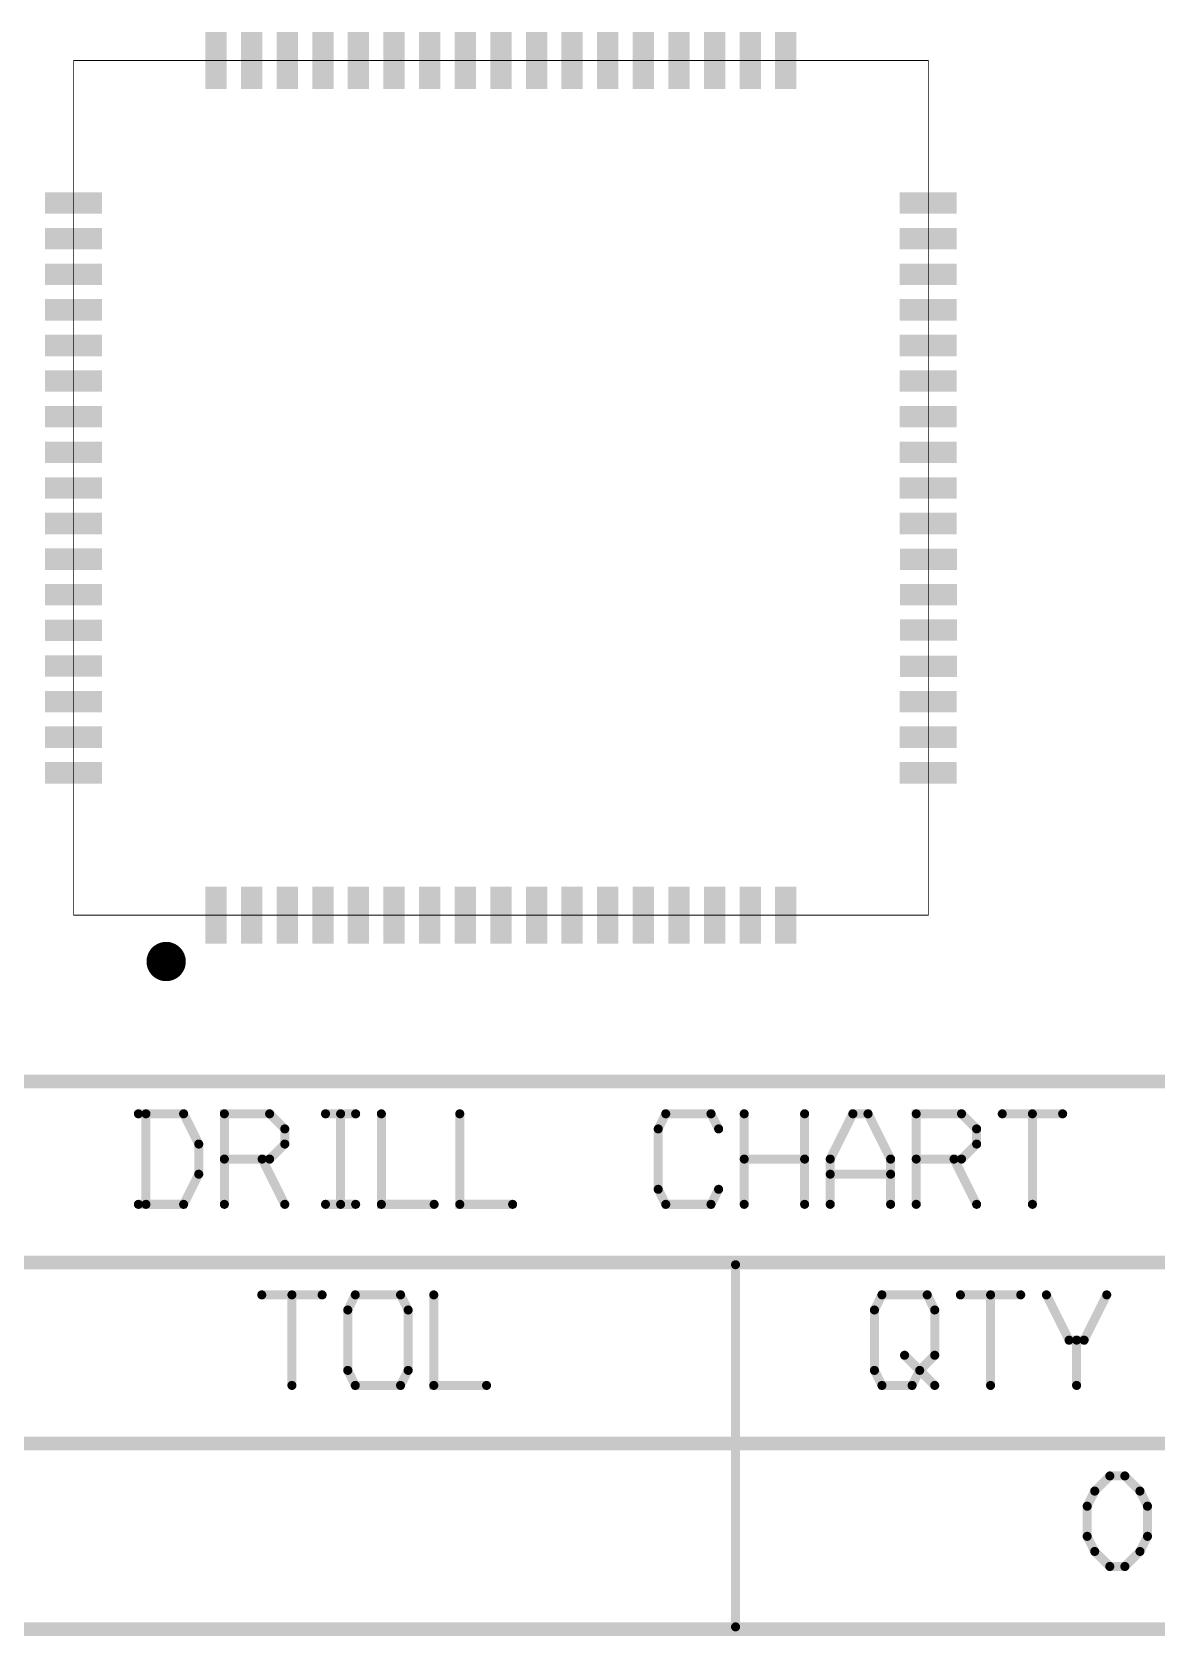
# Model space of a CAD drawing. Extents: x 0.65 to 4.39, y -1.03 to 0.74.
# Drawn here: x 1.897 to 3.139, y -1.031 to 0.74 of the extents above; entities that cross this region are included whole.
import ezdxf

# ---------------------------------------------------------------- set-up
doc = ezdxf.new("R2010")
doc.units = 0
doc.layers.get('0').update_dxf_attribs({"color": 1, "linetype": 'CONTINUOUS'})
for name, color, linetype in [('1_I-AMG', 3, 'CONTINUOUS'), ('3_I-AMG', 94, 'CONTINUOUS'), ('5_I-AMG', 7, 'CONTINUOUS'), ('6_I-AMG', 3, 'CONTINUOUS'), ('7_I-AMG', 1, 'CONTINUOUS')]:
    doc.layers.add(name, color=color, linetype=linetype)

# ---------------------------------------------------------------- blocks, each defined once
blk = doc.blocks.new('D10RECT0_063X0_0236', base_point=(0.0315, 0.0118))
at = {"const_width": 0.0236}
blk.add_lwpolyline([(0, 0.0118), (0.063, 0.0118)], dxfattribs=at)
blk = doc.blocks.new('D11RECT0_0236X0_063', base_point=(0.0118, 0.0315))
at = {"const_width": 0.063}
blk.add_lwpolyline([(0, 0.0315), (0.0236, 0.0315)], dxfattribs=at)
blk = doc.blocks.new('D12RECT0_063X0_0236', base_point=(0.0315, 0.0118))
at = {"const_width": 0.0236}
blk.add_lwpolyline([(0, 0.0118), (0.063, 0.0118)], dxfattribs=at)
blk = doc.blocks.new('D13RECT0_0236X0_063', base_point=(0.0118, 0.0315))
at = {"const_width": 0.063}
blk.add_lwpolyline([(0, 0.0315), (0.0236, 0.0315)], dxfattribs=at)

msp = doc.modelspace()

# ---------------------------------------------------------------- linework, layer by layer
at = {"layer": '5_I-AMG', "const_width": 0.0005}
for points in [[(1.94245, 0.709, 1), (1.94295, 0.709, 1), (1.94245, 0.709)], [(1.94245, 0.709, 1), (1.94295, 0.709, 1), (1.94245, 0.709)], [(2.88645, 0.709, 1), (2.88695, 0.709, 1), (2.88645, 0.709)], [(2.88645, 0.709, 1), (2.88695, 0.709, 1), (2.88645, 0.709)], [(1.94245, -0.235, 1), (1.94295, -0.235, 1), (1.94245, -0.235)], [(1.94245, -0.235, 1), (1.94295, -0.235, 1), (1.94245, -0.235)], [(2.88645, -0.235, 1), (2.88695, -0.235, 1), (2.88645, -0.235)], [(2.88645, -0.235, 1), (2.88695, -0.235, 1), (2.88645, -0.235)], [(2.03735, -0.2662, 1), (2.03785, -0.2662, 1), (2.03735, -0.2662)], [(2.03825, -0.2659, 1), (2.03875, -0.2659, 1), (2.03825, -0.2659)], [(2.03915, -0.2657, 1), (2.03965, -0.2657, 1), (2.03915, -0.2657)], [(2.03985, -0.2655, 1), (2.04035, -0.2655, 1), (2.03985, -0.2655)], [(2.04005, -0.2654, 1), (2.04055, -0.2654, 1), (2.04005, -0.2654)], [(2.04095, -0.2653, 1), (2.04145, -0.2653, 1), (2.04095, -0.2653)], [(2.04185, -0.2651, 1), (2.04235, -0.2651, 1), (2.04185, -0.2651)], [(2.04275, -0.265, 1), (2.04325, -0.265, 1), (2.04275, -0.265)], [(2.04365, -0.265, 1), (2.04415, -0.265, 1), (2.04365, -0.265)], [(2.04455, -0.2649, 1), (2.04505, -0.2649, 1), (2.04455, -0.2649)], [(2.04545, -0.265, 1), (2.04595, -0.265, 1), (2.04545, -0.265)], [(2.04635, -0.265, 1), (2.04685, -0.265, 1), (2.04635, -0.265)], [(2.04725, -0.2651, 1), (2.04775, -0.2651, 1), (2.04725, -0.2651)], [(2.04815, -0.2652, 1), (2.04865, -0.2652, 1), (2.04815, -0.2652)], [(2.04905, -0.2654, 1), (2.04955, -0.2654, 1), (2.04905, -0.2654)], [(2.04955, -0.2655, 1), (2.05005, -0.2655, 1), (2.04955, -0.2655)], [(2.04995, -0.2656, 1), (2.05045, -0.2656, 1), (2.04995, -0.2656)], [(2.05085, -0.2659, 1), (2.05135, -0.2659, 1), (2.05085, -0.2659)], [(2.05175, -0.2662, 1), (2.05225, -0.2662, 1), (2.05175, -0.2662)], [(2.02365, -0.2835, 1), (2.02415, -0.2835, 1), (2.02365, -0.2835)], [(2.02375, -0.2826, 1), (2.02425, -0.2826, 1), (2.02375, -0.2826)], [(2.02385, -0.282, 1), (2.02435, -0.282, 1), (2.02385, -0.282)], [(2.02395, -0.2817, 1), (2.02445, -0.2817, 1), (2.02395, -0.2817)], [(2.02415, -0.2808, 1), (2.02465, -0.2808, 1), (2.02415, -0.2808)], [(2.02445, -0.2799, 1), (2.02495, -0.2799, 1), (2.02445, -0.2799)], [(2.02475, -0.2788, 1), (2.02525, -0.2788, 1), (2.02475, -0.2788)], [(2.02475, -0.279, 1), (2.02525, -0.279, 1), (2.02475, -0.279)], [(2.02505, -0.2781, 1), (2.02555, -0.2781, 1), (2.02505, -0.2781)], [(2.02545, -0.2772, 1), (2.02595, -0.2772, 1), (2.02545, -0.2772)], [(2.02565, -0.2767, 1), (2.02615, -0.2767, 1), (2.02565, -0.2767)], [(2.02585, -0.2763, 1), (2.02635, -0.2763, 1), (2.02585, -0.2763)], [(2.02635, -0.2754, 1), (2.02685, -0.2754, 1), (2.02635, -0.2754)], [(2.02655, -0.2751, 1), (2.02705, -0.2751, 1), (2.02655, -0.2751)], [(2.02695, -0.2745, 1), (2.02745, -0.2745, 1), (2.02695, -0.2745)], [(2.02745, -0.2737, 1), (2.02795, -0.2737, 1), (2.02745, -0.2737)], [(2.02755, -0.2736, 1), (2.02805, -0.2736, 1), (2.02755, -0.2736)], [(2.02825, -0.2727, 1), (2.02875, -0.2727, 1), (2.02825, -0.2727)], [(2.02835, -0.2726, 1), (2.02885, -0.2726, 1), (2.02835, -0.2726)], [(2.02905, -0.2718, 1), (2.02955, -0.2718, 1), (2.02905, -0.2718)], [(2.02925, -0.2716, 1), (2.02975, -0.2716, 1), (2.02925, -0.2716)], [(2.02995, -0.2709, 1), (2.03045, -0.2709, 1), (2.02995, -0.2709)], [(2.03015, -0.2707, 1), (2.03065, -0.2707, 1), (2.03015, -0.2707)], [(2.03095, -0.27, 1), (2.03145, -0.27, 1), (2.03095, -0.27)], [(2.03105, -0.2699, 1), (2.03155, -0.2699, 1), (2.03105, -0.2699)], [(2.03195, -0.2692, 1), (2.03245, -0.2692, 1), (2.03195, -0.2692)], [(2.03205, -0.2691, 1), (2.03255, -0.2691, 1), (2.03205, -0.2691)], [(2.03285, -0.2685, 1), (2.03335, -0.2685, 1), (2.03285, -0.2685)], [(2.03335, -0.2682, 1), (2.03385, -0.2682, 1), (2.03335, -0.2682)], [(2.03375, -0.2679, 1), (2.03425, -0.2679, 1), (2.03375, -0.2679)], [(2.03465, -0.2674, 1), (2.03515, -0.2674, 1), (2.03465, -0.2674)], [(2.03495, -0.2673, 1), (2.03545, -0.2673, 1), (2.03495, -0.2673)], [(2.03555, -0.267, 1), (2.03605, -0.267, 1), (2.03555, -0.267)], [(2.03645, -0.2666, 1), (2.03695, -0.2666, 1), (2.03645, -0.2666)], [(2.03695, -0.2664, 1), (2.03745, -0.2664, 1), (2.03695, -0.2664)], [(2.05245, -0.2664, 1), (2.05295, -0.2664, 1), (2.05245, -0.2664)], [(2.05265, -0.2665, 1), (2.05315, -0.2665, 1), (2.05265, -0.2665)], [(2.05355, -0.2669, 1), (2.05405, -0.2669, 1), (2.05355, -0.2669)], [(2.05435, -0.2673, 1), (2.05485, -0.2673, 1), (2.05435, -0.2673)], [(2.05445, -0.2673, 1), (2.05495, -0.2673, 1), (2.05445, -0.2673)], [(2.05535, -0.2678, 1), (2.05585, -0.2678, 1), (2.05535, -0.2678)], [(2.05595, -0.2682, 1), (2.05645, -0.2682, 1), (2.05595, -0.2682)], [(2.05625, -0.2684, 1), (2.05675, -0.2684, 1), (2.05625, -0.2684)], [(2.05715, -0.269, 1), (2.05765, -0.269, 1), (2.05715, -0.269)], [(2.05725, -0.2691, 1), (2.05775, -0.2691, 1), (2.05725, -0.2691)], [(2.05805, -0.2697, 1), (2.05855, -0.2697, 1), (2.05805, -0.2697)], [(2.05845, -0.27, 1), (2.05895, -0.27, 1), (2.05845, -0.27)], [(2.05895, -0.2705, 1), (2.05945, -0.2705, 1), (2.05895, -0.2705)], [(2.05935, -0.2709, 1), (2.05985, -0.2709, 1), (2.05935, -0.2709)], [(2.05985, -0.2714, 1), (2.06035, -0.2714, 1), (2.05985, -0.2714)], [(2.06025, -0.2718, 1), (2.06075, -0.2718, 1), (2.06025, -0.2718)], [(2.06075, -0.2724, 1), (2.06125, -0.2724, 1), (2.06075, -0.2724)], [(2.06105, -0.2727, 1), (2.06155, -0.2727, 1), (2.06105, -0.2727)], [(2.06165, -0.2735, 1), (2.06215, -0.2735, 1), (2.06165, -0.2735)], [(2.06175, -0.2736, 1), (2.06225, -0.2736, 1), (2.06175, -0.2736)], [(2.06235, -0.2745, 1), (2.06285, -0.2745, 1), (2.06235, -0.2745)], [(2.06255, -0.2748, 1), (2.06305, -0.2748, 1), (2.06255, -0.2748)], [(2.06295, -0.2754, 1), (2.06345, -0.2754, 1), (2.06295, -0.2754)], [(2.06345, -0.2763, 1), (2.06395, -0.2763, 1), (2.06345, -0.2763)], [(2.06345, -0.2764, 1), (2.06395, -0.2764, 1), (2.06345, -0.2764)], [(2.06385, -0.2772, 1), (2.06435, -0.2772, 1), (2.06385, -0.2772)], [(2.06425, -0.2781, 1), (2.06475, -0.2781, 1), (2.06425, -0.2781)], [(2.06435, -0.2784, 1), (2.06485, -0.2784, 1), (2.06435, -0.2784)], [(2.06465, -0.279, 1), (2.06515, -0.279, 1), (2.06465, -0.279)], [(2.06495, -0.2799, 1), (2.06545, -0.2799, 1), (2.06495, -0.2799)], [(2.06515, -0.2808, 1), (2.06565, -0.2808, 1), (2.06515, -0.2808)], [(2.06525, -0.2813, 1), (2.06575, -0.2813, 1), (2.06525, -0.2813)], [(2.06535, -0.2817, 1), (2.06585, -0.2817, 1), (2.06535, -0.2817)], [(2.06555, -0.2826, 1), (2.06605, -0.2826, 1), (2.06555, -0.2826)], [(2.06565, -0.2835, 1), (2.06615, -0.2835, 1), (2.06565, -0.2835)], [(2.02345, -0.2862, 1), (2.02395, -0.2862, 1), (2.02345, -0.2862)], [(2.02355, -0.2844, 1), (2.02405, -0.2844, 1), (2.02355, -0.2844)], [(2.02355, -0.2853, 1), (2.02405, -0.2853, 1), (2.02355, -0.2853)], [(2.02355, -0.2871, 1), (2.02405, -0.2871, 1), (2.02355, -0.2871)], [(2.02355, -0.288, 1), (2.02405, -0.288, 1), (2.02355, -0.288)], [(2.02365, -0.2889, 1), (2.02415, -0.2889, 1), (2.02365, -0.2889)], [(2.02385, -0.2898, 1), (2.02435, -0.2898, 1), (2.02385, -0.2898)], [(2.02385, -0.2902, 1), (2.02435, -0.2902, 1), (2.02385, -0.2902)], [(2.02395, -0.2907, 1), (2.02445, -0.2907, 1), (2.02395, -0.2907)], [(2.02425, -0.2916, 1), (2.02475, -0.2916, 1), (2.02425, -0.2916)], [(2.02445, -0.2925, 1), (2.02495, -0.2925, 1), (2.02445, -0.2925)], [(2.02475, -0.2934, 1), (2.02525, -0.2934, 1), (2.02475, -0.2934)], [(2.02475, -0.2934, 1), (2.02525, -0.2934, 1), (2.02475, -0.2934)], [(2.02515, -0.2943, 1), (2.02565, -0.2943, 1), (2.02515, -0.2943)], [(2.02555, -0.2952, 1), (2.02605, -0.2952, 1), (2.02555, -0.2952)], [(2.02565, -0.2955, 1), (2.02615, -0.2955, 1), (2.02565, -0.2955)], [(2.02595, -0.2961, 1), (2.02645, -0.2961, 1), (2.02595, -0.2961)], [(2.02645, -0.297, 1), (2.02695, -0.297, 1), (2.02645, -0.297)], [(2.02655, -0.2971, 1), (2.02705, -0.2971, 1), (2.02655, -0.2971)], [(2.02705, -0.2979, 1), (2.02755, -0.2979, 1), (2.02705, -0.2979)], [(2.02745, -0.2985, 1), (2.02795, -0.2985, 1), (2.02745, -0.2985)], [(2.02775, -0.2988, 1), (2.02825, -0.2988, 1), (2.02775, -0.2988)], [(2.02835, -0.2997, 1), (2.02885, -0.2997, 1), (2.02835, -0.2997)], [(2.02845, -0.2997, 1), (2.02895, -0.2997, 1), (2.02845, -0.2997)], [(2.02925, -0.3006, 1), (2.02975, -0.3006, 1), (2.02925, -0.3006)], [(2.02925, -0.3007, 1), (2.02975, -0.3007, 1), (2.02925, -0.3007)], [(2.03015, -0.3015, 1), (2.03065, -0.3015, 1), (2.03015, -0.3015)], [(2.03015, -0.3016, 1), (2.03065, -0.3016, 1), (2.03015, -0.3016)], [(2.05925, -0.3015, 1), (2.05975, -0.3015, 1), (2.05925, -0.3015)], [(2.05985, -0.3008, 1), (2.06035, -0.3008, 1), (2.05985, -0.3008)], [(2.06015, -0.3006, 1), (2.06065, -0.3006, 1), (2.06015, -0.3006)], [(2.06075, -0.2999, 1), (2.06125, -0.2999, 1), (2.06075, -0.2999)], [(2.06095, -0.2997, 1), (2.06145, -0.2997, 1), (2.06095, -0.2997)], [(2.06165, -0.2987, 1), (2.06215, -0.2987, 1), (2.06165, -0.2987)], [(2.06165, -0.2988, 1), (2.06215, -0.2988, 1), (2.06165, -0.2988)], [(2.06225, -0.2979, 1), (2.06275, -0.2979, 1), (2.06225, -0.2979)], [(2.06255, -0.2974, 1), (2.06305, -0.2974, 1), (2.06255, -0.2974)], [(2.06285, -0.297, 1), (2.06335, -0.297, 1), (2.06285, -0.297)], [(2.06335, -0.2961, 1), (2.06385, -0.2961, 1), (2.06335, -0.2961)], [(2.06345, -0.2958, 1), (2.06395, -0.2958, 1), (2.06345, -0.2958)], [(2.06385, -0.2952, 1), (2.06435, -0.2952, 1), (2.06385, -0.2952)], [(2.06425, -0.2943, 1), (2.06475, -0.2943, 1), (2.06425, -0.2943)], [(2.06435, -0.2939, 1), (2.06485, -0.2939, 1), (2.06435, -0.2939)], [(2.06455, -0.2934, 1), (2.06505, -0.2934, 1), (2.06455, -0.2934)], [(2.06485, -0.2925, 1), (2.06535, -0.2925, 1), (2.06485, -0.2925)], [(2.06515, -0.2916, 1), (2.06565, -0.2916, 1), (2.06515, -0.2916)], [(2.06525, -0.291, 1), (2.06575, -0.291, 1), (2.06525, -0.291)], [(2.06535, -0.2907, 1), (2.06585, -0.2907, 1), (2.06535, -0.2907)], [(2.06555, -0.2898, 1), (2.06605, -0.2898, 1), (2.06555, -0.2898)], [(2.06565, -0.2889, 1), (2.06615, -0.2889, 1), (2.06565, -0.2889)], [(2.06575, -0.2844, 1), (2.06625, -0.2844, 1), (2.06575, -0.2844)], [(2.06575, -0.288, 1), (2.06625, -0.288, 1), (2.06575, -0.288)], [(2.06585, -0.2853, 1), (2.06635, -0.2853, 1), (2.06585, -0.2853)], [(2.06585, -0.2862, 1), (2.06635, -0.2862, 1), (2.06585, -0.2862)], [(2.06585, -0.2871, 1), (2.06635, -0.2871, 1), (2.06585, -0.2871)], [(2.03105, -0.3024, 1), (2.03155, -0.3024, 1), (2.03105, -0.3024)], [(2.03115, -0.3024, 1), (2.03165, -0.3024, 1), (2.03115, -0.3024)], [(2.03195, -0.3031, 1), (2.03245, -0.3031, 1), (2.03195, -0.3031)], [(2.03225, -0.3033, 1), (2.03275, -0.3033, 1), (2.03225, -0.3033)], [(2.03285, -0.3037, 1), (2.03335, -0.3037, 1), (2.03285, -0.3037)], [(2.03365, -0.3042, 1), (2.03415, -0.3042, 1), (2.03365, -0.3042)], [(2.03375, -0.3043, 1), (2.03425, -0.3043, 1), (2.03375, -0.3043)], [(2.03465, -0.3048, 1), (2.03515, -0.3048, 1), (2.03465, -0.3048)], [(2.03525, -0.3051, 1), (2.03575, -0.3051, 1), (2.03525, -0.3051)], [(2.03555, -0.3053, 1), (2.03605, -0.3053, 1), (2.03555, -0.3053)], [(2.03645, -0.3057, 1), (2.03695, -0.3057, 1), (2.03645, -0.3057)], [(2.03735, -0.306, 1), (2.03785, -0.306, 1), (2.03735, -0.306)], [(2.03735, -0.306, 1), (2.03785, -0.306, 1), (2.03735, -0.306)], [(2.03825, -0.3063, 1), (2.03875, -0.3063, 1), (2.03825, -0.3063)], [(2.03915, -0.3066, 1), (2.03965, -0.3066, 1), (2.03915, -0.3066)], [(2.04005, -0.3068, 1), (2.04055, -0.3068, 1), (2.04005, -0.3068)], [(2.04055, -0.3069, 1), (2.04105, -0.3069, 1), (2.04055, -0.3069)], [(2.04095, -0.307, 1), (2.04145, -0.307, 1), (2.04095, -0.307)], [(2.04185, -0.3071, 1), (2.04235, -0.3071, 1), (2.04185, -0.3071)], [(2.04275, -0.3072, 1), (2.04325, -0.3072, 1), (2.04275, -0.3072)], [(2.04365, -0.3073, 1), (2.04415, -0.3073, 1), (2.04365, -0.3073)], [(2.04455, -0.3073, 1), (2.04505, -0.3073, 1), (2.04455, -0.3073)], [(2.04545, -0.3073, 1), (2.04595, -0.3073, 1), (2.04545, -0.3073)], [(2.04635, -0.3072, 1), (2.04685, -0.3072, 1), (2.04635, -0.3072)], [(2.04725, -0.3071, 1), (2.04775, -0.3071, 1), (2.04725, -0.3071)], [(2.04815, -0.307, 1), (2.04865, -0.307, 1), (2.04815, -0.307)], [(2.04875, -0.3069, 1), (2.04925, -0.3069, 1), (2.04875, -0.3069)], [(2.04905, -0.3068, 1), (2.04955, -0.3068, 1), (2.04905, -0.3068)], [(2.04995, -0.3066, 1), (2.05045, -0.3066, 1), (2.04995, -0.3066)], [(2.05085, -0.3064, 1), (2.05135, -0.3064, 1), (2.05085, -0.3064)], [(2.05175, -0.3061, 1), (2.05225, -0.3061, 1), (2.05175, -0.3061)], [(2.05195, -0.306, 1), (2.05245, -0.306, 1), (2.05195, -0.306)], [(2.05265, -0.3057, 1), (2.05315, -0.3057, 1), (2.05265, -0.3057)], [(2.05355, -0.3053, 1), (2.05405, -0.3053, 1), (2.05355, -0.3053)], [(2.05405, -0.3051, 1), (2.05455, -0.3051, 1), (2.05405, -0.3051)], [(2.05445, -0.3049, 1), (2.05495, -0.3049, 1), (2.05445, -0.3049)], [(2.05535, -0.3044, 1), (2.05585, -0.3044, 1), (2.05535, -0.3044)], [(2.05565, -0.3042, 1), (2.05615, -0.3042, 1), (2.05565, -0.3042)], [(2.05625, -0.3038, 1), (2.05675, -0.3038, 1), (2.05625, -0.3038)], [(2.05705, -0.3033, 1), (2.05755, -0.3033, 1), (2.05705, -0.3033)], [(2.05715, -0.3032, 1), (2.05765, -0.3032, 1), (2.05715, -0.3032)], [(2.05805, -0.3025, 1), (2.05855, -0.3025, 1), (2.05805, -0.3025)], [(2.05825, -0.3024, 1), (2.05875, -0.3024, 1), (2.05825, -0.3024)], [(2.05895, -0.3017, 1), (2.05945, -0.3017, 1), (2.05895, -0.3017)]]:
    msp.add_lwpolyline(points, format="xyb", close=True, dxfattribs=at)
at = {"layer": '5_I-AMG', "const_width": 0.001}
for points in [[(2.8867, -0.235), (1.9427, -0.235), (1.9427, 0.709), (2.8867, 0.709), (2.8867, -0.235)], [(2.0449, -0.2649), (2.04122, -0.26522), (2.03765, -0.26618), (2.0343, -0.26774), (2.03127, -0.26986), (2.02866, -0.27247), (2.02654, -0.2755), (2.02498, -0.27885), (2.02402, -0.28242), (2.0237, -0.2861)], [(2.0376, -0.2662), (2.0376, -0.306)], [(2.0385, -0.2659), (2.0385, -0.3063)], [(2.0394, -0.2657), (2.0394, -0.3066)], [(2.0498, -0.2655), (2.0401, -0.2655)], [(2.0403, -0.2654), (2.0403, -0.3068)], [(2.0412, -0.2653), (2.0412, -0.307)], [(2.0421, -0.2651), (2.0421, -0.3071)], [(2.043, -0.265), (2.043, -0.3072)], [(2.0439, -0.265), (2.0439, -0.3073)], [(2.0448, -0.2649), (2.0448, -0.3073)], [(2.0661, -0.2861), (2.06578, -0.28242), (2.06482, -0.27885), (2.06326, -0.2755), (2.06114, -0.27247), (2.05853, -0.26986), (2.0555, -0.26774), (2.05215, -0.26618), (2.04858, -0.26522), (2.0449, -0.2649)], [(2.0457, -0.265), (2.0457, -0.3073)], [(2.0466, -0.265), (2.0466, -0.3072)], [(2.0475, -0.2651), (2.0475, -0.3071)], [(2.0484, -0.2652), (2.0484, -0.307)], [(2.0493, -0.2654), (2.0493, -0.3068)], [(2.0502, -0.2656), (2.0502, -0.3066)], [(2.0511, -0.2659), (2.0511, -0.3064)], [(2.052, -0.2662), (2.052, -0.3061)], [(2.0659, -0.2835), (2.0239, -0.2835)], [(2.0658, -0.2826), (2.024, -0.2826)], [(2.0241, -0.282), (2.0241, -0.2902)], [(2.0656, -0.2817), (2.0242, -0.2817)], [(2.0654, -0.2808), (2.0244, -0.2808)], [(2.0652, -0.2799), (2.0247, -0.2799)], [(2.025, -0.2788), (2.025, -0.2934)], [(2.0649, -0.279), (2.025, -0.279)], [(2.0645, -0.2781), (2.0253, -0.2781)], [(2.0641, -0.2772), (2.0257, -0.2772)], [(2.0259, -0.2767), (2.0259, -0.2955)], [(2.0637, -0.2763), (2.0261, -0.2763)], [(2.0632, -0.2754), (2.0266, -0.2754)], [(2.0268, -0.2751), (2.0268, -0.2971)], [(2.0626, -0.2745), (2.0272, -0.2745)], [(2.0277, -0.2737), (2.0277, -0.2985)], [(2.062, -0.2736), (2.0278, -0.2736)], [(2.0613, -0.2727), (2.0285, -0.2727)], [(2.0286, -0.2726), (2.0286, -0.2997)], [(2.0605, -0.2718), (2.0293, -0.2718)], [(2.0295, -0.2716), (2.0295, -0.3007)], [(2.0596, -0.2709), (2.0302, -0.2709)], [(2.0304, -0.2707), (2.0304, -0.3016)], [(2.0587, -0.27), (2.0312, -0.27)], [(2.0313, -0.2699), (2.0313, -0.3024)], [(2.0322, -0.2692), (2.0322, -0.3031)], [(2.0575, -0.2691), (2.0323, -0.2691)], [(2.0331, -0.2685), (2.0331, -0.3037)], [(2.0562, -0.2682), (2.0336, -0.2682)], [(2.034, -0.2679), (2.034, -0.3043)], [(2.0349, -0.2674), (2.0349, -0.3048)], [(2.0546, -0.2673), (2.0352, -0.2673)], [(2.0358, -0.267), (2.0358, -0.3053)], [(2.0367, -0.2666), (2.0367, -0.3057)], [(2.0527, -0.2664), (2.0372, -0.2664)], [(2.0529, -0.2665), (2.0529, -0.3057)], [(2.0538, -0.2669), (2.0538, -0.3053)], [(2.0547, -0.2673), (2.0547, -0.3049)], [(2.0556, -0.2678), (2.0556, -0.3044)], [(2.0565, -0.2684), (2.0565, -0.3038)], [(2.0574, -0.269), (2.0574, -0.3032)], [(2.0583, -0.2697), (2.0583, -0.3025)], [(2.0592, -0.2705), (2.0592, -0.3017)], [(2.0601, -0.2714), (2.0601, -0.3008)], [(2.061, -0.2724), (2.061, -0.2999)], [(2.0619, -0.2735), (2.0619, -0.2987)], [(2.0628, -0.2748), (2.0628, -0.2974)], [(2.0637, -0.2764), (2.0637, -0.2958)], [(2.0646, -0.2784), (2.0646, -0.2939)], [(2.0655, -0.2813), (2.0655, -0.291)], [(2.0237, -0.2861), (2.02402, -0.28978), (2.02498, -0.29335), (2.02654, -0.2967), (2.02866, -0.29973), (2.03127, -0.30234), (2.0343, -0.30446), (2.03765, -0.30602), (2.04122, -0.30698), (2.0449, -0.3073)], [(2.0661, -0.2862), (2.0237, -0.2862)], [(2.066, -0.2844), (2.0238, -0.2844)], [(2.0661, -0.2853), (2.0238, -0.2853)], [(2.0661, -0.2871), (2.0238, -0.2871)], [(2.066, -0.288), (2.0238, -0.288)], [(2.0659, -0.2889), (2.0239, -0.2889)], [(2.0658, -0.2898), (2.0241, -0.2898)], [(2.0656, -0.2907), (2.0242, -0.2907)], [(2.0654, -0.2916), (2.0245, -0.2916)], [(2.0651, -0.2925), (2.0247, -0.2925)], [(2.0648, -0.2934), (2.025, -0.2934)], [(2.0645, -0.2943), (2.0254, -0.2943)], [(2.0641, -0.2952), (2.0258, -0.2952)], [(2.0636, -0.2961), (2.0262, -0.2961)], [(2.0631, -0.297), (2.0267, -0.297)], [(2.0625, -0.2979), (2.0273, -0.2979)], [(2.0619, -0.2988), (2.028, -0.2988)], [(2.0612, -0.2997), (2.0287, -0.2997)], [(2.0604, -0.3006), (2.0295, -0.3006)], [(2.0595, -0.3015), (2.0304, -0.3015)], [(2.0449, -0.3073), (2.04858, -0.30698), (2.05215, -0.30602), (2.0555, -0.30446), (2.05853, -0.30234), (2.06114, -0.29973), (2.06326, -0.2967), (2.06482, -0.29335), (2.0661, -0.2861)], [(2.0585, -0.3024), (2.0314, -0.3024)], [(2.0573, -0.3033), (2.0325, -0.3033)], [(2.0559, -0.3042), (2.0339, -0.3042)], [(2.0543, -0.3051), (2.0355, -0.3051)], [(2.0522, -0.306), (2.0376, -0.306)], [(2.049, -0.3069), (2.0408, -0.3069)]]:
    msp.add_lwpolyline(points, dxfattribs=at)
at = {"layer": '7_I-AMG', "const_width": 0.01}
for points in [[(4.388, -0.416), (0.653, -0.416)], [(4.383, -0.421), (0.658, -0.421)], [(2.0142, -0.5543), (2.0642, -0.5543), (2.0809, -0.521), (2.0809, -0.4877), (2.0642, -0.4543), (2.0142, -0.4543)], [(2.0226, -0.5543), (2.0226, -0.4543)], [(2.1092, -0.5043), (2.1592, -0.5043), (2.1759, -0.4877), (2.1759, -0.471), (2.1592, -0.4543), (2.1092, -0.4543), (2.1092, -0.5543)], [(2.2542, -0.4543), (2.2209, -0.4543)], [(2.2376, -0.5543), (2.2376, -0.4543)], [(2.3409, -0.5543), (2.2826, -0.5543), (2.2826, -0.4543)], [(2.4276, -0.5543), (2.3692, -0.5543), (2.3692, -0.4543)], [(2.6551, -0.5377), (2.6467, -0.5543), (2.5967, -0.5543), (2.5884, -0.5377), (2.5884, -0.471), (2.5967, -0.4543), (2.6467, -0.4543), (2.6551, -0.471)], [(2.6834, -0.5543), (2.6834, -0.4543)], [(2.7501, -0.5543), (2.7501, -0.4543)], [(2.8451, -0.5543), (2.8451, -0.5043), (2.8201, -0.4543), (2.8034, -0.4543), (2.7784, -0.5043), (2.7784, -0.5543)], [(2.8734, -0.5043), (2.9234, -0.5043), (2.9401, -0.4877), (2.9401, -0.471), (2.9234, -0.4543), (2.8734, -0.4543), (2.8734, -0.5543)], [(3.0351, -0.4543), (2.9684, -0.4543)], [(3.0017, -0.5543), (3.0017, -0.4543)], [(2.1509, -0.5043), (2.1759, -0.5543)], [(2.7501, -0.5043), (2.6834, -0.5043)], [(2.9151, -0.5043), (2.9401, -0.5543)], [(2.8451, -0.521), (2.7784, -0.521)], [(2.2542, -0.5543), (2.2209, -0.5543)], [(4.383, -0.616), (0.658, -0.616)], [(4.383, -0.621), (0.658, -0.621)], [(2.6738, -1.021), (2.6738, -0.621)], [(2.2172, -0.6543), (2.1505, -0.6543)], [(2.1838, -0.7543), (2.1838, -0.6543)], [(2.2538, -0.7543), (2.2455, -0.7377), (2.2455, -0.671), (2.2538, -0.6543), (2.3038, -0.6543), (2.3122, -0.671), (2.3122, -0.7377), (2.3038, -0.7543), (2.2538, -0.7543)], [(2.3988, -0.7543), (2.3405, -0.7543), (2.3405, -0.6543)], [(2.8272, -0.7377), (2.8355, -0.7543), (2.8688, -0.7543), (2.8772, -0.7377), (2.8938, -0.721), (2.8938, -0.671), (2.8855, -0.6543), (2.8355, -0.6543), (2.8272, -0.671), (2.8272, -0.7377)], [(2.9888, -0.6543), (2.9222, -0.6543)], [(2.9555, -0.7543), (2.9555, -0.6543)], [(3.0838, -0.6543), (3.0588, -0.7043), (3.0422, -0.7043), (3.0172, -0.6543)], [(3.0505, -0.7543), (3.0505, -0.7043)], [(2.8605, -0.721), (2.8938, -0.7543)], [(4.383, -0.816), (0.658, -0.816)], [(4.383, -0.821), (0.658, -0.821)], [(3.0872, -0.9543), (3.0705, -0.9377), (3.0622, -0.921), (3.0622, -0.8877), (3.0705, -0.871), (3.0872, -0.8543), (3.1038, -0.8543), (3.1205, -0.871), (3.1288, -0.8877), (3.1288, -0.921), (3.1205, -0.9377), (3.1038, -0.9543), (3.0872, -0.9543)], [(4.388, -1.026), (0.653, -1.026)], [(4.383, -1.021), (0.658, -1.021)]]:
    msp.add_lwpolyline(points, dxfattribs=at)
at = {"layer": '7_I-AMG', "const_width": 0.005}
for points in [[(2.0117, -0.4543, 1), (2.0167, -0.4543, 1), (2.0117, -0.4543)], [(2.0201, -0.4543, 1), (2.0251, -0.4543, 1), (2.0201, -0.4543)], [(2.0617, -0.4543, 1), (2.0667, -0.4543, 1), (2.0617, -0.4543)], [(2.0617, -0.4543, 1), (2.0667, -0.4543, 1), (2.0617, -0.4543)], [(2.1067, -0.4543, 1), (2.1117, -0.4543, 1), (2.1067, -0.4543)], [(2.1067, -0.4543, 1), (2.1117, -0.4543, 1), (2.1067, -0.4543)], [(2.1567, -0.4543, 1), (2.1617, -0.4543, 1), (2.1567, -0.4543)], [(2.1567, -0.4543, 1), (2.1617, -0.4543, 1), (2.1567, -0.4543)], [(2.2184, -0.4543, 1), (2.2234, -0.4543, 1), (2.2184, -0.4543)], [(2.2351, -0.4543, 1), (2.2401, -0.4543, 1), (2.2351, -0.4543)], [(2.2517, -0.4543, 1), (2.2567, -0.4543, 1), (2.2517, -0.4543)], [(2.2801, -0.4543, 1), (2.2851, -0.4543, 1), (2.2801, -0.4543)], [(2.3667, -0.4543, 1), (2.3717, -0.4543, 1), (2.3667, -0.4543)], [(2.5942, -0.4543, 1), (2.5992, -0.4543, 1), (2.5942, -0.4543)], [(2.5942, -0.4543, 1), (2.5992, -0.4543, 1), (2.5942, -0.4543)], [(2.6442, -0.4543, 1), (2.6492, -0.4543, 1), (2.6442, -0.4543)], [(2.6442, -0.4543, 1), (2.6492, -0.4543, 1), (2.6442, -0.4543)], [(2.6809, -0.4543, 1), (2.6859, -0.4543, 1), (2.6809, -0.4543)], [(2.7476, -0.4543, 1), (2.7526, -0.4543, 1), (2.7476, -0.4543)], [(2.8009, -0.4543, 1), (2.8059, -0.4543, 1), (2.8009, -0.4543)], [(2.8009, -0.4543, 1), (2.8059, -0.4543, 1), (2.8009, -0.4543)], [(2.8176, -0.4543, 1), (2.8226, -0.4543, 1), (2.8176, -0.4543)], [(2.8176, -0.4543, 1), (2.8226, -0.4543, 1), (2.8176, -0.4543)], [(2.8709, -0.4543, 1), (2.8759, -0.4543, 1), (2.8709, -0.4543)], [(2.8709, -0.4543, 1), (2.8759, -0.4543, 1), (2.8709, -0.4543)], [(2.9209, -0.4543, 1), (2.9259, -0.4543, 1), (2.9209, -0.4543)], [(2.9209, -0.4543, 1), (2.9259, -0.4543, 1), (2.9209, -0.4543)], [(2.9659, -0.4543, 1), (2.9709, -0.4543, 1), (2.9659, -0.4543)], [(2.9992, -0.4543, 1), (3.0042, -0.4543, 1), (2.9992, -0.4543)], [(3.0326, -0.4543, 1), (3.0376, -0.4543, 1), (3.0326, -0.4543)], [(2.1734, -0.471, 1), (2.1784, -0.471, 1), (2.1734, -0.471)], [(2.1734, -0.471, 1), (2.1784, -0.471, 1), (2.1734, -0.471)], [(2.5859, -0.471, 1), (2.5909, -0.471, 1), (2.5859, -0.471)], [(2.5859, -0.471, 1), (2.5909, -0.471, 1), (2.5859, -0.471)], [(2.6526, -0.471, 1), (2.6576, -0.471, 1), (2.6526, -0.471)], [(2.9376, -0.471, 1), (2.9426, -0.471, 1), (2.9376, -0.471)], [(2.9376, -0.471, 1), (2.9426, -0.471, 1), (2.9376, -0.471)], [(2.0784, -0.4877, 1), (2.0834, -0.4877, 1), (2.0784, -0.4877)], [(2.0784, -0.4877, 1), (2.0834, -0.4877, 1), (2.0784, -0.4877)], [(2.1734, -0.4877, 1), (2.1784, -0.4877, 1), (2.1734, -0.4877)], [(2.1734, -0.4877, 1), (2.1784, -0.4877, 1), (2.1734, -0.4877)], [(2.9376, -0.4877, 1), (2.9426, -0.4877, 1), (2.9376, -0.4877)], [(2.9376, -0.4877, 1), (2.9426, -0.4877, 1), (2.9376, -0.4877)], [(2.1067, -0.5043, 1), (2.1117, -0.5043, 1), (2.1067, -0.5043)], [(2.1484, -0.5043, 1), (2.1534, -0.5043, 1), (2.1484, -0.5043)], [(2.1567, -0.5043, 1), (2.1617, -0.5043, 1), (2.1567, -0.5043)], [(2.1567, -0.5043, 1), (2.1617, -0.5043, 1), (2.1567, -0.5043)], [(2.6809, -0.5043, 1), (2.6859, -0.5043, 1), (2.6809, -0.5043)], [(2.7476, -0.5043, 1), (2.7526, -0.5043, 1), (2.7476, -0.5043)], [(2.7759, -0.5043, 1), (2.7809, -0.5043, 1), (2.7759, -0.5043)], [(2.7759, -0.5043, 1), (2.7809, -0.5043, 1), (2.7759, -0.5043)], [(2.8426, -0.5043, 1), (2.8476, -0.5043, 1), (2.8426, -0.5043)], [(2.8426, -0.5043, 1), (2.8476, -0.5043, 1), (2.8426, -0.5043)], [(2.8709, -0.5043, 1), (2.8759, -0.5043, 1), (2.8709, -0.5043)], [(2.9126, -0.5043, 1), (2.9176, -0.5043, 1), (2.9126, -0.5043)], [(2.9209, -0.5043, 1), (2.9259, -0.5043, 1), (2.9209, -0.5043)], [(2.9209, -0.5043, 1), (2.9259, -0.5043, 1), (2.9209, -0.5043)], [(2.0784, -0.521, 1), (2.0834, -0.521, 1), (2.0784, -0.521)], [(2.0784, -0.521, 1), (2.0834, -0.521, 1), (2.0784, -0.521)], [(2.7759, -0.521, 1), (2.7809, -0.521, 1), (2.7759, -0.521)], [(2.8426, -0.521, 1), (2.8476, -0.521, 1), (2.8426, -0.521)], [(2.5859, -0.5377, 1), (2.5909, -0.5377, 1), (2.5859, -0.5377)], [(2.5859, -0.5377, 1), (2.5909, -0.5377, 1), (2.5859, -0.5377)], [(2.6526, -0.5377, 1), (2.6576, -0.5377, 1), (2.6526, -0.5377)], [(2.0117, -0.5543, 1), (2.0167, -0.5543, 1), (2.0117, -0.5543)], [(2.0201, -0.5543, 1), (2.0251, -0.5543, 1), (2.0201, -0.5543)], [(2.0617, -0.5543, 1), (2.0667, -0.5543, 1), (2.0617, -0.5543)], [(2.0617, -0.5543, 1), (2.0667, -0.5543, 1), (2.0617, -0.5543)], [(2.1067, -0.5543, 1), (2.1117, -0.5543, 1), (2.1067, -0.5543)], [(2.1734, -0.5543, 1), (2.1784, -0.5543, 1), (2.1734, -0.5543)], [(2.2184, -0.5543, 1), (2.2234, -0.5543, 1), (2.2184, -0.5543)], [(2.2351, -0.5543, 1), (2.2401, -0.5543, 1), (2.2351, -0.5543)], [(2.2517, -0.5543, 1), (2.2567, -0.5543, 1), (2.2517, -0.5543)], [(2.2801, -0.5543, 1), (2.2851, -0.5543, 1), (2.2801, -0.5543)], [(2.2801, -0.5543, 1), (2.2851, -0.5543, 1), (2.2801, -0.5543)], [(2.3384, -0.5543, 1), (2.3434, -0.5543, 1), (2.3384, -0.5543)], [(2.3667, -0.5543, 1), (2.3717, -0.5543, 1), (2.3667, -0.5543)], [(2.3667, -0.5543, 1), (2.3717, -0.5543, 1), (2.3667, -0.5543)], [(2.4251, -0.5543, 1), (2.4301, -0.5543, 1), (2.4251, -0.5543)], [(2.5942, -0.5543, 1), (2.5992, -0.5543, 1), (2.5942, -0.5543)], [(2.5942, -0.5543, 1), (2.5992, -0.5543, 1), (2.5942, -0.5543)], [(2.6442, -0.5543, 1), (2.6492, -0.5543, 1), (2.6442, -0.5543)], [(2.6442, -0.5543, 1), (2.6492, -0.5543, 1), (2.6442, -0.5543)], [(2.6809, -0.5543, 1), (2.6859, -0.5543, 1), (2.6809, -0.5543)], [(2.7476, -0.5543, 1), (2.7526, -0.5543, 1), (2.7476, -0.5543)], [(2.7759, -0.5543, 1), (2.7809, -0.5543, 1), (2.7759, -0.5543)], [(2.8426, -0.5543, 1), (2.8476, -0.5543, 1), (2.8426, -0.5543)], [(2.8709, -0.5543, 1), (2.8759, -0.5543, 1), (2.8709, -0.5543)], [(2.9376, -0.5543, 1), (2.9426, -0.5543, 1), (2.9376, -0.5543)], [(2.9992, -0.5543, 1), (3.0042, -0.5543, 1), (2.9992, -0.5543)], [(2.6713, -0.621, 1), (2.6763, -0.621, 1), (2.6713, -0.621)], [(2.148, -0.6543, 1), (2.153, -0.6543, 1), (2.148, -0.6543)], [(2.1813, -0.6543, 1), (2.1863, -0.6543, 1), (2.1813, -0.6543)], [(2.2147, -0.6543, 1), (2.2197, -0.6543, 1), (2.2147, -0.6543)], [(2.2513, -0.6543, 1), (2.2563, -0.6543, 1), (2.2513, -0.6543)], [(2.2513, -0.6543, 1), (2.2563, -0.6543, 1), (2.2513, -0.6543)], [(2.3013, -0.6543, 1), (2.3063, -0.6543, 1), (2.3013, -0.6543)], [(2.3013, -0.6543, 1), (2.3063, -0.6543, 1), (2.3013, -0.6543)], [(2.338, -0.6543, 1), (2.343, -0.6543, 1), (2.338, -0.6543)], [(2.833, -0.6543, 1), (2.838, -0.6543, 1), (2.833, -0.6543)], [(2.833, -0.6543, 1), (2.838, -0.6543, 1), (2.833, -0.6543)], [(2.883, -0.6543, 1), (2.888, -0.6543, 1), (2.883, -0.6543)], [(2.883, -0.6543, 1), (2.888, -0.6543, 1), (2.883, -0.6543)], [(2.9197, -0.6543, 1), (2.9247, -0.6543, 1), (2.9197, -0.6543)], [(2.953, -0.6543, 1), (2.958, -0.6543, 1), (2.953, -0.6543)], [(2.9863, -0.6543, 1), (2.9913, -0.6543, 1), (2.9863, -0.6543)], [(3.0147, -0.6543, 1), (3.0197, -0.6543, 1), (3.0147, -0.6543)], [(3.0813, -0.6543, 1), (3.0863, -0.6543, 1), (3.0813, -0.6543)], [(2.243, -0.671, 1), (2.248, -0.671, 1), (2.243, -0.671)], [(2.243, -0.671, 1), (2.248, -0.671, 1), (2.243, -0.671)], [(2.3097, -0.671, 1), (2.3147, -0.671, 1), (2.3097, -0.671)], [(2.3097, -0.671, 1), (2.3147, -0.671, 1), (2.3097, -0.671)], [(2.8247, -0.671, 1), (2.8297, -0.671, 1), (2.8247, -0.671)], [(2.8247, -0.671, 1), (2.8297, -0.671, 1), (2.8247, -0.671)], [(2.8913, -0.671, 1), (2.8963, -0.671, 1), (2.8913, -0.671)], [(2.8913, -0.671, 1), (2.8963, -0.671, 1), (2.8913, -0.671)], [(3.0397, -0.7043, 1), (3.0447, -0.7043, 1), (3.0397, -0.7043)], [(3.0397, -0.7043, 1), (3.0447, -0.7043, 1), (3.0397, -0.7043)], [(3.048, -0.7043, 1), (3.053, -0.7043, 1), (3.048, -0.7043)], [(3.0563, -0.7043, 1), (3.0613, -0.7043, 1), (3.0563, -0.7043)], [(3.0563, -0.7043, 1), (3.0613, -0.7043, 1), (3.0563, -0.7043)], [(2.858, -0.721, 1), (2.863, -0.721, 1), (2.858, -0.721)], [(2.8913, -0.721, 1), (2.8963, -0.721, 1), (2.8913, -0.721)], [(2.8913, -0.721, 1), (2.8963, -0.721, 1), (2.8913, -0.721)], [(2.243, -0.7377, 1), (2.248, -0.7377, 1), (2.243, -0.7377)], [(2.243, -0.7377, 1), (2.248, -0.7377, 1), (2.243, -0.7377)], [(2.3097, -0.7377, 1), (2.3147, -0.7377, 1), (2.3097, -0.7377)], [(2.3097, -0.7377, 1), (2.3147, -0.7377, 1), (2.3097, -0.7377)], [(2.8247, -0.7377, 1), (2.8297, -0.7377, 1), (2.8247, -0.7377)], [(2.8247, -0.7377, 1), (2.8297, -0.7377, 1), (2.8247, -0.7377)], [(2.8747, -0.7377, 1), (2.8797, -0.7377, 1), (2.8747, -0.7377)], [(2.8747, -0.7377, 1), (2.8797, -0.7377, 1), (2.8747, -0.7377)], [(2.1813, -0.7543, 1), (2.1863, -0.7543, 1), (2.1813, -0.7543)], [(2.2513, -0.7543, 1), (2.2563, -0.7543, 1), (2.2513, -0.7543)], [(2.2513, -0.7543, 1), (2.2563, -0.7543, 1), (2.2513, -0.7543)], [(2.3013, -0.7543, 1), (2.3063, -0.7543, 1), (2.3013, -0.7543)], [(2.3013, -0.7543, 1), (2.3063, -0.7543, 1), (2.3013, -0.7543)], [(2.338, -0.7543, 1), (2.343, -0.7543, 1), (2.338, -0.7543)], [(2.338, -0.7543, 1), (2.343, -0.7543, 1), (2.338, -0.7543)], [(2.3963, -0.7543, 1), (2.4013, -0.7543, 1), (2.3963, -0.7543)], [(2.833, -0.7543, 1), (2.838, -0.7543, 1), (2.833, -0.7543)], [(2.833, -0.7543, 1), (2.838, -0.7543, 1), (2.833, -0.7543)], [(2.8663, -0.7543, 1), (2.8713, -0.7543, 1), (2.8663, -0.7543)], [(2.8663, -0.7543, 1), (2.8713, -0.7543, 1), (2.8663, -0.7543)], [(2.8913, -0.7543, 1), (2.8963, -0.7543, 1), (2.8913, -0.7543)], [(2.953, -0.7543, 1), (2.958, -0.7543, 1), (2.953, -0.7543)], [(3.048, -0.7543, 1), (3.053, -0.7543, 1), (3.048, -0.7543)], [(3.0847, -0.8543, 1), (3.0897, -0.8543, 1), (3.0847, -0.8543)], [(3.0847, -0.8543, 1), (3.0897, -0.8543, 1), (3.0847, -0.8543)], [(3.1013, -0.8543, 1), (3.1063, -0.8543, 1), (3.1013, -0.8543)], [(3.1013, -0.8543, 1), (3.1063, -0.8543, 1), (3.1013, -0.8543)], [(3.068, -0.871, 1), (3.073, -0.871, 1), (3.068, -0.871)], [(3.068, -0.871, 1), (3.073, -0.871, 1), (3.068, -0.871)], [(3.118, -0.871, 1), (3.123, -0.871, 1), (3.118, -0.871)], [(3.118, -0.871, 1), (3.123, -0.871, 1), (3.118, -0.871)], [(3.0597, -0.8877, 1), (3.0647, -0.8877, 1), (3.0597, -0.8877)], [(3.0597, -0.8877, 1), (3.0647, -0.8877, 1), (3.0597, -0.8877)], [(3.1263, -0.8877, 1), (3.1313, -0.8877, 1), (3.1263, -0.8877)], [(3.1263, -0.8877, 1), (3.1313, -0.8877, 1), (3.1263, -0.8877)], [(3.0597, -0.921, 1), (3.0647, -0.921, 1), (3.0597, -0.921)], [(3.0597, -0.921, 1), (3.0647, -0.921, 1), (3.0597, -0.921)], [(3.1263, -0.921, 1), (3.1313, -0.921, 1), (3.1263, -0.921)], [(3.1263, -0.921, 1), (3.1313, -0.921, 1), (3.1263, -0.921)], [(3.068, -0.9377, 1), (3.073, -0.9377, 1), (3.068, -0.9377)], [(3.068, -0.9377, 1), (3.073, -0.9377, 1), (3.068, -0.9377)], [(3.118, -0.9377, 1), (3.123, -0.9377, 1), (3.118, -0.9377)], [(3.118, -0.9377, 1), (3.123, -0.9377, 1), (3.118, -0.9377)], [(3.0847, -0.9543, 1), (3.0897, -0.9543, 1), (3.0847, -0.9543)], [(3.0847, -0.9543, 1), (3.0897, -0.9543, 1), (3.0847, -0.9543)], [(3.1013, -0.9543, 1), (3.1063, -0.9543, 1), (3.1013, -0.9543)], [(3.1013, -0.9543, 1), (3.1063, -0.9543, 1), (3.1013, -0.9543)], [(2.6713, -1.021, 1), (2.6763, -1.021, 1), (2.6713, -1.021)]]:
    msp.add_lwpolyline(points, format="xyb", close=True, dxfattribs=at)

# ---------------------------------------------------------------- block references
at = {"layer": '1_I-AMG'}
for name, p in [('D11RECT0_0236X0_063', (2.1, 0.709)), ('D11RECT0_0236X0_063', (2.1393, 0.709)), ('D11RECT0_0236X0_063', (2.1787, 0.709)), ('D11RECT0_0236X0_063', (2.218, 0.709)), ('D11RECT0_0236X0_063', (2.2573, 0.709)), ('D11RECT0_0236X0_063', (2.2967, 0.709)), ('D11RECT0_0236X0_063', (2.336, 0.709)), ('D11RECT0_0236X0_063', (2.3753, 0.709)), ('D11RECT0_0236X0_063', (2.4147, 0.709)), ('D11RECT0_0236X0_063', (2.454, 0.709)), ('D11RECT0_0236X0_063', (2.4933, 0.709)), ('D11RECT0_0236X0_063', (2.5327, 0.709)), ('D11RECT0_0236X0_063', (2.572, 0.709)), ('D11RECT0_0236X0_063', (2.6113, 0.709)), ('D11RECT0_0236X0_063', (2.6507, 0.709)), ('D11RECT0_0236X0_063', (2.69, 0.709)), ('D11RECT0_0236X0_063', (2.7293, 0.709)), ('D10RECT0_063X0_0236', (1.9427, 0.5517)), ('D10RECT0_063X0_0236', (2.8867, 0.5517)), ('D10RECT0_063X0_0236', (1.9427, 0.5123)), ('D10RECT0_063X0_0236', (2.8867, 0.5123)), ('D10RECT0_063X0_0236', (1.9427, 0.473)), ('D10RECT0_063X0_0236', (2.8867, 0.473)), ('D10RECT0_063X0_0236', (1.9427, 0.4337)), ('D10RECT0_063X0_0236', (2.8867, 0.4337)), ('D10RECT0_063X0_0236', (1.9427, 0.3943)), ('D10RECT0_063X0_0236', (2.8867, 0.3943)), ('D10RECT0_063X0_0236', (1.9427, 0.355)), ('D10RECT0_063X0_0236', (2.8867, 0.355)), ('D10RECT0_063X0_0236', (1.9427, 0.3157)), ('D10RECT0_063X0_0236', (2.8867, 0.3157)), ('D10RECT0_063X0_0236', (1.9427, 0.2763)), ('D10RECT0_063X0_0236', (2.8867, 0.2763)), ('D10RECT0_063X0_0236', (1.9427, 0.237)), ('D10RECT0_063X0_0236', (2.8867, 0.237)), ('D10RECT0_063X0_0236', (1.9427, 0.1977)), ('D10RECT0_063X0_0236', (2.8867, 0.1977)), ('D10RECT0_063X0_0236', (1.9427, 0.1583)), ('D10RECT0_063X0_0236', (2.887, 0.158)), ('D10RECT0_063X0_0236', (1.9427, 0.119)), ('D10RECT0_063X0_0236', (2.887, 0.119)), ('D10RECT0_063X0_0236', (1.9427, 0.0797)), ('D10RECT0_063X0_0236', (2.887, 0.08)), ('D10RECT0_063X0_0236', (1.9427, 0.0403)), ('D10RECT0_063X0_0236', (2.887, 0.04)), ('D10RECT0_063X0_0236', (1.9427, 0.001)), ('D10RECT0_063X0_0236', (2.8867, 0.001)), ('D10RECT0_063X0_0236', (1.9427, -0.0383)), ('D10RECT0_063X0_0236', (2.8867, -0.0383)), ('D10RECT0_063X0_0236', (1.9427, -0.0777)), ('D10RECT0_063X0_0236', (2.8867, -0.0777)), ('D11RECT0_0236X0_063', (2.1, -0.235)), ('D11RECT0_0236X0_063', (2.1393, -0.235)), ('D11RECT0_0236X0_063', (2.1787, -0.235)), ('D11RECT0_0236X0_063', (2.218, -0.235)), ('D11RECT0_0236X0_063', (2.2573, -0.235)), ('D11RECT0_0236X0_063', (2.2967, -0.235)), ('D11RECT0_0236X0_063', (2.336, -0.235)), ('D11RECT0_0236X0_063', (2.3753, -0.235)), ('D11RECT0_0236X0_063', (2.4147, -0.235)), ('D11RECT0_0236X0_063', (2.454, -0.235)), ('D11RECT0_0236X0_063', (2.4933, -0.235)), ('D11RECT0_0236X0_063', (2.5327, -0.235)), ('D11RECT0_0236X0_063', (2.572, -0.235)), ('D11RECT0_0236X0_063', (2.6113, -0.235)), ('D11RECT0_0236X0_063', (2.6507, -0.235)), ('D11RECT0_0236X0_063', (2.69, -0.235)), ('D11RECT0_0236X0_063', (2.7293, -0.235))]:
    msp.add_blockref(name, p, dxfattribs=at)
at = {"layer": '3_I-AMG'}
for name, p in [('D13RECT0_0236X0_063', (2.1, 0.709)), ('D13RECT0_0236X0_063', (2.1393, 0.709)), ('D13RECT0_0236X0_063', (2.1787, 0.709)), ('D13RECT0_0236X0_063', (2.218, 0.709)), ('D13RECT0_0236X0_063', (2.2573, 0.709)), ('D13RECT0_0236X0_063', (2.2967, 0.709)), ('D13RECT0_0236X0_063', (2.336, 0.709)), ('D13RECT0_0236X0_063', (2.3753, 0.709)), ('D13RECT0_0236X0_063', (2.4147, 0.709)), ('D13RECT0_0236X0_063', (2.454, 0.709)), ('D13RECT0_0236X0_063', (2.4933, 0.709)), ('D13RECT0_0236X0_063', (2.5327, 0.709)), ('D13RECT0_0236X0_063', (2.572, 0.709)), ('D13RECT0_0236X0_063', (2.6113, 0.709)), ('D13RECT0_0236X0_063', (2.6507, 0.709)), ('D13RECT0_0236X0_063', (2.69, 0.709)), ('D13RECT0_0236X0_063', (2.7293, 0.709)), ('D12RECT0_063X0_0236', (1.9427, 0.5517)), ('D12RECT0_063X0_0236', (2.8867, 0.5517)), ('D12RECT0_063X0_0236', (1.9427, 0.5123)), ('D12RECT0_063X0_0236', (2.8867, 0.5123)), ('D12RECT0_063X0_0236', (1.9427, 0.473)), ('D12RECT0_063X0_0236', (2.8867, 0.473)), ('D12RECT0_063X0_0236', (1.9427, 0.4337)), ('D12RECT0_063X0_0236', (2.8867, 0.4337)), ('D12RECT0_063X0_0236', (1.9427, 0.3943)), ('D12RECT0_063X0_0236', (2.8867, 0.3943)), ('D12RECT0_063X0_0236', (1.9427, 0.355)), ('D12RECT0_063X0_0236', (2.8867, 0.355)), ('D12RECT0_063X0_0236', (1.9427, 0.3157)), ('D12RECT0_063X0_0236', (2.8867, 0.3157)), ('D12RECT0_063X0_0236', (1.9427, 0.2763)), ('D12RECT0_063X0_0236', (2.8867, 0.2763)), ('D12RECT0_063X0_0236', (1.9427, 0.237)), ('D12RECT0_063X0_0236', (2.8867, 0.237)), ('D12RECT0_063X0_0236', (1.9427, 0.1977)), ('D12RECT0_063X0_0236', (2.8867, 0.1977)), ('D12RECT0_063X0_0236', (1.9427, 0.1583)), ('D12RECT0_063X0_0236', (2.887, 0.158)), ('D12RECT0_063X0_0236', (1.9427, 0.119)), ('D12RECT0_063X0_0236', (2.887, 0.119)), ('D12RECT0_063X0_0236', (1.9427, 0.0797)), ('D12RECT0_063X0_0236', (2.887, 0.08)), ('D12RECT0_063X0_0236', (1.9427, 0.0403)), ('D12RECT0_063X0_0236', (2.887, 0.04)), ('D12RECT0_063X0_0236', (1.9427, 0.001)), ('D12RECT0_063X0_0236', (2.8867, 0.001)), ('D12RECT0_063X0_0236', (1.9427, -0.0383)), ('D12RECT0_063X0_0236', (2.8867, -0.0383)), ('D12RECT0_063X0_0236', (1.9427, -0.0777)), ('D12RECT0_063X0_0236', (2.8867, -0.0777)), ('D13RECT0_0236X0_063', (2.1, -0.235)), ('D13RECT0_0236X0_063', (2.1393, -0.235)), ('D13RECT0_0236X0_063', (2.1787, -0.235)), ('D13RECT0_0236X0_063', (2.218, -0.235)), ('D13RECT0_0236X0_063', (2.2573, -0.235)), ('D13RECT0_0236X0_063', (2.2967, -0.235)), ('D13RECT0_0236X0_063', (2.336, -0.235)), ('D13RECT0_0236X0_063', (2.3753, -0.235)), ('D13RECT0_0236X0_063', (2.4147, -0.235)), ('D13RECT0_0236X0_063', (2.454, -0.235)), ('D13RECT0_0236X0_063', (2.4933, -0.235)), ('D13RECT0_0236X0_063', (2.5327, -0.235)), ('D13RECT0_0236X0_063', (2.572, -0.235)), ('D13RECT0_0236X0_063', (2.6113, -0.235)), ('D13RECT0_0236X0_063', (2.6507, -0.235)), ('D13RECT0_0236X0_063', (2.69, -0.235)), ('D13RECT0_0236X0_063', (2.7293, -0.235))]:
    msp.add_blockref(name, p, dxfattribs=at)
at = {"layer": '6_I-AMG'}
for name, p in [('D13RECT0_0236X0_063', (2.1, 0.709)), ('D13RECT0_0236X0_063', (2.1393, 0.709)), ('D13RECT0_0236X0_063', (2.1787, 0.709)), ('D13RECT0_0236X0_063', (2.218, 0.709)), ('D13RECT0_0236X0_063', (2.2573, 0.709)), ('D13RECT0_0236X0_063', (2.2967, 0.709)), ('D13RECT0_0236X0_063', (2.336, 0.709)), ('D13RECT0_0236X0_063', (2.3753, 0.709)), ('D13RECT0_0236X0_063', (2.4147, 0.709)), ('D13RECT0_0236X0_063', (2.454, 0.709)), ('D13RECT0_0236X0_063', (2.4933, 0.709)), ('D13RECT0_0236X0_063', (2.5327, 0.709)), ('D13RECT0_0236X0_063', (2.572, 0.709)), ('D13RECT0_0236X0_063', (2.6113, 0.709)), ('D13RECT0_0236X0_063', (2.6507, 0.709)), ('D13RECT0_0236X0_063', (2.69, 0.709)), ('D13RECT0_0236X0_063', (2.7293, 0.709)), ('D12RECT0_063X0_0236', (1.9427, 0.5517)), ('D12RECT0_063X0_0236', (2.8867, 0.5517)), ('D12RECT0_063X0_0236', (1.9427, 0.5123)), ('D12RECT0_063X0_0236', (2.8867, 0.5123)), ('D12RECT0_063X0_0236', (1.9427, 0.473)), ('D12RECT0_063X0_0236', (2.8867, 0.473)), ('D12RECT0_063X0_0236', (1.9427, 0.4337)), ('D12RECT0_063X0_0236', (2.8867, 0.4337)), ('D12RECT0_063X0_0236', (1.9427, 0.3943)), ('D12RECT0_063X0_0236', (2.8867, 0.3943)), ('D12RECT0_063X0_0236', (1.9427, 0.355)), ('D12RECT0_063X0_0236', (2.8867, 0.355)), ('D12RECT0_063X0_0236', (1.9427, 0.3157)), ('D12RECT0_063X0_0236', (2.8867, 0.3157)), ('D12RECT0_063X0_0236', (1.9427, 0.2763)), ('D12RECT0_063X0_0236', (2.8867, 0.2763)), ('D12RECT0_063X0_0236', (1.9427, 0.237)), ('D12RECT0_063X0_0236', (2.8867, 0.237)), ('D12RECT0_063X0_0236', (1.9427, 0.1977)), ('D12RECT0_063X0_0236', (2.8867, 0.1977)), ('D12RECT0_063X0_0236', (1.9427, 0.1583)), ('D12RECT0_063X0_0236', (2.887, 0.158)), ('D12RECT0_063X0_0236', (1.9427, 0.119)), ('D12RECT0_063X0_0236', (2.887, 0.119)), ('D12RECT0_063X0_0236', (1.9427, 0.0797)), ('D12RECT0_063X0_0236', (2.887, 0.08)), ('D12RECT0_063X0_0236', (1.9427, 0.0403)), ('D12RECT0_063X0_0236', (2.887, 0.04)), ('D12RECT0_063X0_0236', (1.9427, 0.001)), ('D12RECT0_063X0_0236', (2.8867, 0.001)), ('D12RECT0_063X0_0236', (1.9427, -0.0383)), ('D12RECT0_063X0_0236', (2.8867, -0.0383)), ('D12RECT0_063X0_0236', (1.9427, -0.0777)), ('D12RECT0_063X0_0236', (2.8867, -0.0777)), ('D13RECT0_0236X0_063', (2.1, -0.235)), ('D13RECT0_0236X0_063', (2.1393, -0.235)), ('D13RECT0_0236X0_063', (2.1787, -0.235)), ('D13RECT0_0236X0_063', (2.218, -0.235)), ('D13RECT0_0236X0_063', (2.2573, -0.235)), ('D13RECT0_0236X0_063', (2.2967, -0.235)), ('D13RECT0_0236X0_063', (2.336, -0.235)), ('D13RECT0_0236X0_063', (2.3753, -0.235)), ('D13RECT0_0236X0_063', (2.4147, -0.235)), ('D13RECT0_0236X0_063', (2.454, -0.235)), ('D13RECT0_0236X0_063', (2.4933, -0.235)), ('D13RECT0_0236X0_063', (2.5327, -0.235)), ('D13RECT0_0236X0_063', (2.572, -0.235)), ('D13RECT0_0236X0_063', (2.6113, -0.235)), ('D13RECT0_0236X0_063', (2.6507, -0.235)), ('D13RECT0_0236X0_063', (2.69, -0.235)), ('D13RECT0_0236X0_063', (2.7293, -0.235))]:
    msp.add_blockref(name, p, dxfattribs=at)

doc.saveas('drawing.dxf')
